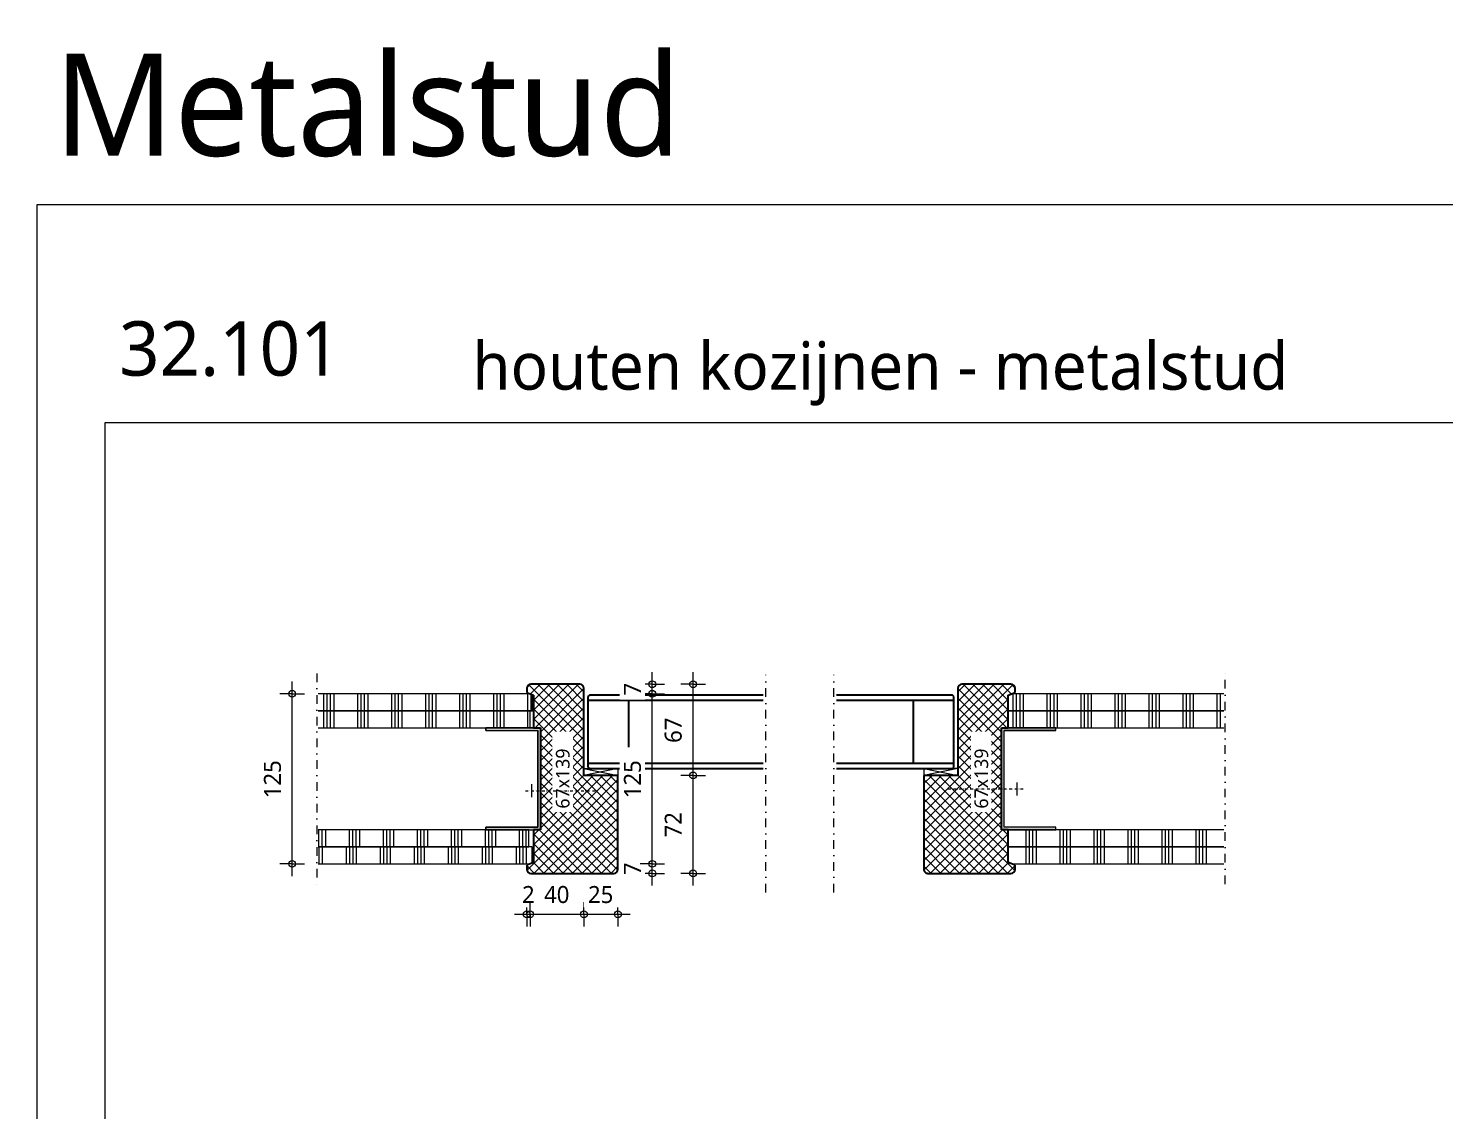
# Model space of a CAD drawing. Header units: millimetres. Extents: x -14863 to -6053, y 1430 to 7872.
# Drawn here: x -14860 to -13819, y 7077 to 7872 of the extents above; entities that cross this region are included whole.
import ezdxf

# ---------------------------------------------------------------- set-up
doc = ezdxf.new("R2010")
doc.units = ezdxf.units.MM
doc.linetypes.add('Dash dot', pattern=[15.875, 6.35, -4.7625, 0, -4.7625])
doc.linetypes.add('Streep-stip _ detail', pattern=[4, 2, -1, 0, -1])
for name, color, linetype, lineweight in [('A-ANNO-DIMS', 211, 'Continuous', 13), ('A-ANNO-DIMS-5', 211, 'Continuous', 13), ('A-ANNO-NOTE', 131, 'Continuous', 18), ('A-DETL', 90, 'Continuous', 18), ('A-DETL-GENF', 92, 'Continuous', 18), ('G-ANNO-TEXT', 231, 'Continuous', 13)]:
    doc.layers.add(name, color=color, linetype=linetype, lineweight=lineweight)
doc.styles.add('Segoe UI', font='segoeui.ttf', dxfattribs={"height": 10})
doc.styles.add('Segoe UI_1', font='segoeui.ttf', dxfattribs={"height": 35})
doc.styles.add('Segoe UI_2', font='segoeui.ttf', dxfattribs={"height": 12.5})
doc.styles.add('Segoe UI_4', font='segoeui.ttf', dxfattribs={"height": 40})
doc.styles.add('Segoe UI_B', font='segoeui.ttf', dxfattribs={"height": 75})
doc.dimstyles.new('2_5_mm', dxfattribs={"dimscale": 304.8, "dimtxt": 13.092049, "dimasz": 0.016404, "dimexe": 0.029528, "dimexo": 0.0625, "dimgap": 0.014764, "dimtad": 1, "dimdec": 0, "dimzin": 0, "dimdsep": 46, "dimtxsty": 'Segoe UI_2', "dimblk1": 'DOTBLANK', "dimblk2": 'DOTBLANK', "dimsah": 1, "dimcen": 0.09, "dimdle": 0.029528, "dimazin": 0, "dimtfac": 1, "dimtdec": 4, "dimtix": 1, "dimtmove": 0, "dimatfit": 3, "dimfxl": 0.029528, "dimfxlon": 1, "dimtvp": 1, "dimtfill": 1, "dimtolj": 1, "dimtzin": 0, "dimarcsym": 2})

# ---------------------------------------------------------------- blocks, each defined once
blk = doc.blocks.new('40  gipsplaat - D12_5-2957412-32_1 Binnenkozijnen - hout')
at = {"layer": 'A-DETL-GENF', "lineweight": 13}
h = blk.add_hatch(dxfattribs=at)
h.set_pattern_fill('FP_9', color=256, style=0, pattern_type=2)
h.set_pattern_definition([(90, (14657.634, -7357.66), (-25, 1e-15), []), (90, (14660.134, -7357.66), (-25, 1e-15), []), (90, (14662.634, -7357.66), (-25, 1e-15), []), (90, (14665.134, -7357.66), (-25, 1e-15), [])])
h.paths.add_polyline_path([(1, 0), (157, 0), (157, 12.5), (1, 12.5)])
at = {"layer": 'A-DETL-GENF'}
for p, q in [((157, 12.5), (1, 12.5)), ((157, 0), (157, 12.5)), ((157, 0), (157, 12.5)), ((1, 0), (124.5, 0)), ((1, 0), (124.5, 0)), ((124.5, 0), (157, 0))]:
    blk.add_line(p, q, dxfattribs=at)
blk = doc.blocks.new('40  gipsplaat - D12_5-2957413-32_1 Binnenkozijnen - hout')
at = {"layer": 'A-DETL-GENF', "lineweight": 13}
h = blk.add_hatch(dxfattribs=at)
h.set_pattern_fill('FP_10', color=256, style=0, pattern_type=2)
h.set_pattern_definition([(90, (14657.634, -7370.16), (-25, 1e-15), []), (90, (14660.134, -7370.16), (-25, 1e-15), []), (90, (14662.634, -7370.16), (-25, 1e-15), []), (90, (14665.134, -7370.16), (-25, 1e-15), [])])
h.paths.add_polyline_path([(154.5, 0), (158.6, 0), (158.6, 11.9), (157, 12.5), (1, 12.5), (1, 0)])
at = {"layer": 'A-DETL-GENF'}
for p, q in [((157, 12.5), (1, 12.5)), ((157, 12.5), (1, 12.5)), ((158.6, 0), (158.6, 11.9)), ((158.6, 0), (158.6, 11.9)), ((1, 0), (158.6, 0)), ((1, 0), (158.6, 0))]:
    blk.add_line(p, q, dxfattribs=at)
blk = doc.blocks.new('40  gipsplaat - D12_5-2957414-32_1 Binnenkozijnen - hout')
at = {"layer": 'A-DETL-GENF', "lineweight": 13}
h = blk.add_hatch(dxfattribs=at)
h.set_pattern_fill('FP_11', color=256, style=0, pattern_type=2)
h.set_pattern_definition([(270, (-14501.512, 7282.66), (25, 1e-15), []), (270, (-14504.012, 7282.66), (25, 1e-15), []), (270, (-14506.512, 7282.66), (25, 1e-15), []), (270, (-14509.012, 7282.66), (25, 1e-15), [])])
h.paths.add_polyline_path([(0, 12.5), (0, 0), (155.1, 0), (155.1, 12.5), (31.6, 12.5)])
at = {"layer": 'A-DETL-GENF'}
for p, q in [((155.1, 12.5), (0, 12.5)), ((0, 12.5), (0, 0)), ((0, 12.5), (0, 0)), ((0, 0), (31.6, 0)), ((31.6, 0), (155.1, 0)), ((31.6, 0), (155.1, 0))]:
    blk.add_line(p, q, dxfattribs=at)
blk = doc.blocks.new('40  gipsplaat - D12_5-2957415-32_1 Binnenkozijnen - hout')
at = {"layer": 'A-DETL-GENF', "lineweight": 13}
h = blk.add_hatch(dxfattribs=at)
h.set_pattern_fill('FP_12', color=256, style=0, pattern_type=2)
h.set_pattern_definition([(270, (-14499.24, 7270.16), (25, 1e-15), []), (270, (-14501.74, 7270.16), (25, 1e-15), []), (270, (-14504.24, 7270.16), (25, 1e-15), []), (270, (-14506.74, 7270.16), (25, 1e-15), [])])
h.paths.add_polyline_path([(3.9, 12.5), (1.4, 12.5), (0, 12), (0, 0), (157.4, 0), (157.4, 12.5)])
at = {"layer": 'A-DETL-GENF'}
for p, q in [((0, 12), (0, 0)), ((0, 12), (0, 0)), ((157.4, 12.5), (1.4, 12.5)), ((157.4, 12.5), (1.4, 12.5)), ((0, 0), (157.4, 0)), ((0, 0), (157.4, 0))]:
    blk.add_line(p, q, dxfattribs=at)
blk = doc.blocks.new('22 verzwaard metalstud profiel - 75 mm-4398024-32_1 Binnenkozijnen - hout')
at = {"layer": 'A-DETL-GENF'}
blk.add_hatch(color=256, dxfattribs=at).paths.add_polyline_path([(-37.5, 5), (-37.5, 1), (-36.5, 0), (36.5, 0), (37.5, 1), (37.5, 40), (35.5, 40), (35.5, 2), (-35.5, 2), (-35.5, 40), (-37.5, 40)])
for p, q in [((-35.5, 40), (-37.5, 40)), ((-37.5, 40), (-37.5, 5)), ((-37.5, 40), (-37.5, 5)), ((-37.5, 40), (-35.5, 40)), ((-35.5, 2), (-35.5, 40)), ((-35.5, 40), (-35.5, 2)), ((37.5, 40), (35.5, 40)), ((35.5, 40), (35.5, 2)), ((35.5, 40), (35.5, 2)), ((35.5, 40), (37.5, 40)), ((37.5, 5), (37.5, 40)), ((37.5, 40), (37.5, 5)), ((-37.5, 1), (-36.5, 0)), ((-37.5, 1), (-36.5, 0)), ((35.5, 2), (-35.5, 2)), ((-35.5, 2), (35.5, 2)), ((36.5, 0), (37.5, 1)), ((37.5, 1), (36.5, 0))]:
    blk.add_line(p, q, dxfattribs=at)
blk = doc.blocks.new('32 houten stijl var I - 67x139 _25sp_-4926331-32_1 Binnenkozijnen - hout')
at = {"layer": 'A-DETL-GENF', "lineweight": 13}
h = blk.add_hatch(dxfattribs=at)
h.set_pattern_fill('FP_13', color=256, style=0, pattern_type=2)
h.set_pattern_definition([(45, (14493.096, -7389.661), (-3.5355339, 3.5355339), []), (135, (14493.096, -7389.661), (-3.5355339, -3.5355339), [])])
h.paths.add_polyline_path([(3, -139), (64, -139), (64.8, -138.9), (65.5, -138.6), (66.1, -138.1), (66.6, -137.5), (66.9, -136.8), (67, -136), (67, -67), (42, -67), (42, -3), (41.9, -2.2), (41.6, -1.5), (41.1, -0.9), (40.5, -0.4), (39.8, -0.1), (39, 0), (3, 0), (2.2, -0.1), (1.5, -0.4), (0.9, -0.9), (0.4, -1.5), (0.1, -2.2), (0, -3), (0, -6), (5, -8), (5, -32), (10, -32), (10, -107), (5, -107), (5, -131), (0, -133), (0, -136), (0.1, -136.8), (0.4, -137.5), (0.9, -138.1), (1.5, -138.6), (2.2, -138.9)])
at = {"layer": 'A-DETL-GENF', "lineweight": 25}
for p, q in [((39, 0), (3, 0)), ((0, -3), (0, -6)), ((0, -6), (5, -8)), ((5, -8), (5, -32)), ((42, -67), (42, -3)), ((5, -32), (10, -32)), ((10, -32), (10, -107)), ((67, -67), (42, -67)), ((67, -136), (67, -67)), ((10, -107), (5, -107)), ((5, -107), (5, -131)), ((5, -131), (0, -133)), ((0, -133), (0, -136)), ((3, -139), (64, -139))]:
    blk.add_line(p, q, dxfattribs=at)
for centre, start, end in [((3, -3), 90, 180), ((39, -3), 0, 90), ((3, -136), 180, 270), ((64, -136), 270, 0)]:
    blk.add_arc(centre, 3, start, end, dxfattribs=at)
blk = doc.blocks.new('40  gipsplaat - D12_5-2957416-32_1 Binnenkozijnen - hout')
at = {"layer": 'A-DETL-GENF', "lineweight": 13}
h = blk.add_hatch(dxfattribs=at)
h.set_pattern_fill('FP_14', color=256, style=0, pattern_type=2)
h.set_pattern_definition([(270, (-13989.558, 7357.66), (25, 1e-15), []), (270, (-13992.058, 7357.66), (25, 1e-15), []), (270, (-13994.558, 7357.66), (25, 1e-15), []), (270, (-13997.058, 7357.66), (25, 1e-15), [])])
h.paths.add_polyline_path([(1, 0), (1, -12.5), (159.5, -12.5), (159.5, 0), (124.5, 0)])
at = {"layer": 'A-DETL-GENF'}
for p, q in [((124.5, 0), (1, 0)), ((124.5, 0), (1, 0)), ((159.5, 0), (124.5, 0)), ((159.5, -12.5), (159.5, 0)), ((159.5, -12.5), (159.5, 0)), ((1, -12.5), (159.5, -12.5))]:
    blk.add_line(p, q, dxfattribs=at)
blk = doc.blocks.new('40  gipsplaat - D12_5-V4-32_1 Binnenkozijnen - hout')
at = {"layer": 'A-DETL-GENF', "lineweight": 13}
h = blk.add_hatch(dxfattribs=at)
h.set_pattern_fill('FP_15', color=256, style=0, pattern_type=2)
h.set_pattern_definition([(270, (-13989.558, 7370.16), (25, 1e-15), []), (270, (-13992.058, 7370.16), (25, 1e-15), []), (270, (-13994.558, 7370.16), (25, 1e-15), []), (270, (-13997.058, 7370.16), (25, 1e-15), [])])
h.paths.add_polyline_path([(154.5, 0), (1, 0), (1, -12.5), (157, -12.5), (159.5, -11.5), (159.5, 0), (157.5, 0)])
at = {"layer": 'A-DETL-GENF'}
for p, q in [((159.5, 0), (1, 0)), ((159.5, 0), (1, 0)), ((159.5, -11.5), (159.5, 0)), ((1, -12.5), (157, -12.5)), ((1, -12.5), (157, -12.5))]:
    blk.add_line(p, q, dxfattribs=at)
blk = doc.blocks.new('40  gipsplaat - D12_5-V5-32_1 Binnenkozijnen - hout')
at = {"layer": 'A-DETL-GENF', "lineweight": 13}
h = blk.add_hatch(dxfattribs=at)
h.set_pattern_fill('FP_16', color=256, style=0, pattern_type=2)
h.set_pattern_definition([(90, (14149.096, -7282.66), (-25, 1e-15), []), (90, (14151.596, -7282.66), (-25, 1e-15), []), (90, (14154.096, -7282.66), (-25, 1e-15), []), (90, (14156.596, -7282.66), (-25, 1e-15), [])])
h.paths.add_polyline_path([(158.5, -12.5), (158.5, 0), (0, 0), (0, -12.5), (35, -12.5)])
at = {"layer": 'A-DETL-GENF'}
for p, q in [((35, 0), (0, 0)), ((0, 0), (0, -12.5)), ((0, 0), (0, -12.5)), ((158.5, 0), (35, 0)), ((158.5, 0), (35, 0)), ((0, -12.5), (158.5, -12.5))]:
    blk.add_line(p, q, dxfattribs=at)
blk = doc.blocks.new('40  gipsplaat - D12_5-V6-32_1 Binnenkozijnen - hout')
at = {"layer": 'A-DETL-GENF', "lineweight": 13}
h = blk.add_hatch(dxfattribs=at)
h.set_pattern_fill('FP_17', color=256, style=0, pattern_type=2)
h.set_pattern_definition([(90, (14149.096, -7270.16), (-25, 1e-15), []), (90, (14151.596, -7270.16), (-25, 1e-15), []), (90, (14154.096, -7270.16), (-25, 1e-15), []), (90, (14156.596, -7270.16), (-25, 1e-15), [])])
h.paths.add_polyline_path([(158.5, -12.5), (158.5, 0), (0, 0), (0, -11.5), (2.5, -12.5), (5, -12.5)])
at = {"layer": 'A-DETL-GENF'}
for p, q in [((158.5, 0), (0, 0)), ((0, 0), (0, -11.5)), ((158.5, 0), (0, 0)), ((2.5, -12.5), (158.5, -12.5)), ((2.5, -12.5), (158.5, -12.5))]:
    blk.add_line(p, q, dxfattribs=at)
blk = doc.blocks.new('22 verzwaard metalstud profiel - 75 mm-2059195-32_1 Binnenkozijnen - hout')
at = {"layer": 'A-DETL-GENF'}
blk.add_hatch(color=256, dxfattribs=at).paths.add_polyline_path([(-37.5, -40), (-35.5, -40), (-35.5, -2), (35.5, -2), (35.5, -40), (37.5, -40), (37.5, -1), (36.5, 0), (-36.5, 0), (-37.5, -1), (-37.5, -5)])
for p, q in [((-36.5, 0), (-37.5, -1)), ((-37.5, -1), (-36.5, 0)), ((37.5, -1), (36.5, 0)), ((-37.5, -5), (-37.5, -40)), ((-37.5, -40), (-37.5, -5)), ((-35.5, -2), (35.5, -2)), ((-35.5, -40), (-35.5, -2)), ((-35.5, -40), (-35.5, -2)), ((-35.5, -2), (35.5, -2)), ((35.5, -2), (35.5, -40)), ((35.5, -40), (35.5, -2)), ((37.5, -1), (36.5, 0)), ((37.5, -40), (37.5, -5)), ((37.5, -40), (37.5, -5)), ((-37.5, -40), (-35.5, -40)), ((-37.5, -40), (-35.5, -40)), ((35.5, -40), (37.5, -40)), ((35.5, -40), (37.5, -40))]:
    blk.add_line(p, q, dxfattribs=at)
blk = doc.blocks.new('32 houten stijl var I - 67x139 _25sp_-1428636-32_1 Binnenkozijnen - hout')
at = {"layer": 'A-DETL-GENF', "lineweight": 13}
h = blk.add_hatch(dxfattribs=at)
h.set_pattern_fill('FP_18', color=256, style=0, pattern_type=2)
h.set_pattern_definition([(225, (-14134.096, 7389.661), (3.5355339, -3.5355339), []), (315, (-14134.096, 7389.661), (3.5355339, 3.5355339), [])])
h.paths.add_polyline_path([(64, 139), (3, 139), (2.2, 138.9), (1.5, 138.6), (0.9, 138.1), (0.4, 137.5), (0.1, 136.8), (0, 136), (0, 133), (5, 131), (5, 107), (10, 107), (10, 32), (5, 32), (5, 8), (0, 6), (0, 3), (0.1, 2.2), (0.4, 1.5), (0.9, 0.9), (1.5, 0.4), (2.2, 0.1), (3, 0), (39, 0), (39.8, 0.1), (40.5, 0.4), (41.1, 0.9), (41.6, 1.5), (41.9, 2.2), (42, 3), (42, 67), (67, 67), (67, 136), (66.9, 136.8), (66.6, 137.5), (66.1, 138.1), (65.5, 138.6), (64.8, 138.9)])
at = {"layer": 'A-DETL-GENF', "lineweight": 25}
for p, q in [((0, 136), (0, 133)), ((64, 139), (3, 139)), ((67, 67), (67, 136)), ((0, 133), (5, 131)), ((5, 131), (5, 107)), ((5, 107), (10, 107)), ((10, 107), (10, 32)), ((42, 3), (42, 67)), ((42, 67), (67, 67)), ((10, 32), (5, 32)), ((5, 32), (5, 8)), ((5, 8), (0, 6)), ((0, 6), (0, 3)), ((3, 0), (39, 0))]:
    blk.add_line(p, q, dxfattribs=at)
for centre, start, end in [((3, 136), 90, 180), ((64, 136), 360, 90), ((3, 3), 180, 270), ((39, 3), 270, 360)]:
    blk.add_arc(centre, 3, start, end, dxfattribs=at)
blk = doc.blocks.new('32 binnendeur-horizontaal - D 54 _sp25_-2392884-32_1 Binnenkozijnen - hout')
at = {"layer": 'A-DETL-GENF', "lineweight": 25}
for p, q in [((-952.3, 1052.5), (-953.3, 1051.5)), ((-953.3, 1051.5), (-953.3, 1048.5)), ((-824.5, 1052.5), (-952.3, 1052.5)), ((-685.3, 1052.5), (-770.5, 1052.5)), ((-684.3, 1051.5), (-685.3, 1052.5)), ((-684.3, 1048.5), (-684.3, 1051.5)), ((-923.3, 1048.5), (-953.3, 1048.5)), ((-953.3, 1048.5), (-953.3, 1002.5)), ((-824.5, 1048.5), (-953.3, 1048.5)), ((-923.3, 1002.5), (-923.3, 1048.5)), ((-684.3, 1048.5), (-770.5, 1048.5)), ((-714.3, 1048.5), (-714.3, 1002.5)), ((-684.3, 1048.5), (-714.3, 1048.5)), ((-684.3, 1002.5), (-684.3, 1048.5)), ((-953.3, 1002.5), (-953.3, 999.5)), ((-953.3, 1002.5), (-923.3, 1002.5)), ((-953.3, 1002.5), (-824.5, 1002.5)), ((-953.3, 999.5), (-952.3, 998.5)), ((-770.5, 1002.5), (-684.3, 1002.5)), ((-714.3, 1002.5), (-684.3, 1002.5)), ((-685.3, 998.5), (-684.3, 999.5)), ((-684.3, 999.5), (-684.3, 1002.5)), ((-952.3, 998.5), (-824.5, 998.5)), ((-770.5, 998.5), (-685.3, 998.5))]:
    blk.add_line(p, q, dxfattribs=at)
at = {"layer": 'A-DETL-GENF'}
for p, q in [((-956.3, 998.5), (-931.3, 998.5)), ((-956.3, 993.5), (-956.3, 998.5)), ((-956.3, 998.5), (-931.3, 993.5)), ((-931.3, 998.5), (-956.3, 993.5)), ((-931.3, 993.5), (-956.3, 993.5)), ((-931.3, 998.5), (-931.3, 993.5)), ((-706.3, 998.5), (-706.3, 993.5)), ((-681.3, 998.5), (-706.3, 998.5)), ((-681.3, 998.5), (-706.3, 993.5)), ((-706.3, 998.5), (-681.3, 993.5)), ((-706.3, 993.5), (-681.3, 993.5)), ((-681.3, 993.5), (-681.3, 998.5))]:
    blk.add_line(p, q, dxfattribs=at)
blk = doc.blocks.new('00 Afbreeklijn 0 s l - Type 1-2130516-32_1 Binnenkozijnen - hout')
at = {"layer": 'A-DETL-GENF', "linetype": 'Dash dot'}
blk.add_line((140, 0), (-15, 0), dxfattribs=at)
blk = doc.blocks.new('00 schroef-lijn s l - 00 g schroef-lijn s l-2298193-32_1 Binnenkozijnen - hout')
at = {"layer": 'A-DETL-GENF', "linetype": 'Streep-stip _ detail', "lineweight": 13}
blk.add_line((-6, 0), (45.4, 0), dxfattribs=at)
at = {"layer": 'A-DETL-GENF'}
blk.add_line((-1.5, 4.8), (-1.5, -4.8), dxfattribs=at)
blk = doc.blocks.new('00 schroef-lijn s l - 00 g schroef-lijn s l-2298194-32_1 Binnenkozijnen - hout')
at = {"layer": 'A-DETL-GENF', "linetype": 'Streep-stip _ detail', "lineweight": 13}
blk.add_line((-6, 0), (50, 0), dxfattribs=at)
at = {"layer": 'A-DETL-GENF'}
blk.add_line((-1.5, 4.8), (-1.5, -4.8), dxfattribs=at)
blk = doc.blocks.new('00 afbreeklijn 2 s l - breed 50-2322821-32_1 Binnenkozijnen - hout')
at = {"layer": 'A-DETL-GENF', "linetype": 'Dash dot'}
for p, q in [((145, 0), (-15, 0)), ((145, -50), (-15, -50))]:
    blk.add_line(p, q, dxfattribs=at)
blk = doc.blocks.new('DIMBLOCK1-32_1 Binnenkozijnen - hout')
at = {"layer": 'A-ANNO-DIMS-5'}
for p, q in [((-14665.6, 7248.7), (-14665.6, 7391.7)), ((-14665.6, 7382.7), (-14674.6, 7382.7)), ((-14665.6, 7382.7), (-14656.6, 7382.7)), ((-14665.6, 7257.7), (-14674.6, 7257.7)), ((-14665.6, 7257.7), (-14656.6, 7257.7))]:
    blk.add_line(p, q, dxfattribs=at)
for centre in [(-14665.6, 7382.7), (-14665.6, 7257.7)]:
    blk.add_circle(centre, 2.5, dxfattribs=at)
at = {"layer": 'A-ANNO-DIMS-5', "color": 0, "insert": (-14686.4, 7305.9), "char_height": 12.5, "width": 34.277, "attachment_point": 1, "rotation": 90, "line_spacing_factor": 1.142579, "style": 'Segoe UI_2', "bg_fill": 3, "box_fill_scale": 1.25, "bg_fill_color": 9, "bg_fill_true_color": 13158600, "bg_fill_transparency": 0}
blk.add_mtext('125', dxfattribs=at)
blk = doc.blocks.new('_DotBlank')
at = {"color": 0, "linetype": 'ByBlock', "lineweight": -2}
blk.add_line((-0.5, 0), (-1, 0), dxfattribs=at)
blk.add_circle((0, 0), 0.5, dxfattribs=at)
blk = doc.blocks.new('DIMBLOCK2-32_1 Binnenkozijnen - hout')
at = {"layer": 'A-ANNO-DIMS-5'}
for p, q in [((-14493.1, 7220.6), (-14493.1, 7229.6)), ((-14490.6, 7220.6), (-14490.6, 7229.6)), ((-14502.1, 7220.6), (-14490.6, 7220.6)), ((-14493.1, 7220.6), (-14493.1, 7211.6)), ((-14490.6, 7220.6), (-14490.6, 7211.6))]:
    blk.add_line(p, q, dxfattribs=at)
for centre in [(-14493.1, 7220.6), (-14490.6, 7220.6)]:
    blk.add_circle(centre, 2.5, dxfattribs=at)
at = {"layer": 'A-ANNO-DIMS-5', "color": 0, "insert": (-14496.6, 7241.4), "char_height": 12.5, "width": 11.426, "attachment_point": 1, "line_spacing_factor": 1.142579, "style": 'Segoe UI_2', "bg_fill": 3, "box_fill_scale": 1.25, "bg_fill_color": 9, "bg_fill_true_color": 13158600, "bg_fill_transparency": 0}
blk.add_mtext('2', dxfattribs=at)
blk = doc.blocks.new('DIMBLOCK3-32_1 Binnenkozijnen - hout')
at = {"layer": 'A-ANNO-DIMS-5'}
for p, q in [((-14490.6, 7220.6), (-14490.6, 7229.6)), ((-14451.1, 7220.6), (-14451.1, 7229.6)), ((-14490.6, 7220.6), (-14451.1, 7220.6)), ((-14490.6, 7220.6), (-14490.6, 7211.6)), ((-14451.1, 7220.6), (-14451.1, 7211.6))]:
    blk.add_line(p, q, dxfattribs=at)
for centre in [(-14490.6, 7220.6), (-14451.1, 7220.6)]:
    blk.add_circle(centre, 2.5, dxfattribs=at)
at = {"layer": 'A-ANNO-DIMS-5', "color": 0, "insert": (-14480.4, 7241.4), "char_height": 12.5, "width": 22.852, "attachment_point": 1, "line_spacing_factor": 1.142579, "style": 'Segoe UI_2', "bg_fill": 3, "box_fill_scale": 1.25, "bg_fill_color": 9, "bg_fill_true_color": 13158600, "bg_fill_transparency": 0}
blk.add_mtext('40', dxfattribs=at)
blk = doc.blocks.new('DIMBLOCK4-32_1 Binnenkozijnen - hout')
at = {"layer": 'A-ANNO-DIMS-5'}
for p, q in [((-14451.1, 7220.6), (-14451.1, 7229.6)), ((-14426.1, 7220.6), (-14426.1, 7229.6)), ((-14451.1, 7220.6), (-14417.1, 7220.6)), ((-14451.1, 7220.6), (-14451.1, 7211.6)), ((-14426.1, 7220.6), (-14426.1, 7211.6))]:
    blk.add_line(p, q, dxfattribs=at)
for centre in [(-14451.1, 7220.6), (-14426.1, 7220.6)]:
    blk.add_circle(centre, 2.5, dxfattribs=at)
at = {"layer": 'A-ANNO-DIMS-5', "color": 0, "insert": (-14448.1, 7241.4), "char_height": 12.5, "width": 22.852, "attachment_point": 1, "line_spacing_factor": 1.142579, "style": 'Segoe UI_2', "bg_fill": 3, "box_fill_scale": 1.25, "bg_fill_color": 9, "bg_fill_true_color": 13158600, "bg_fill_transparency": 0}
blk.add_mtext('25', dxfattribs=at)
blk = doc.blocks.new('DIMBLOCK5-32_1 Binnenkozijnen - hout')
at = {"layer": 'A-ANNO-DIMS-5'}
for p, q in [((-14400.8, 7257.7), (-14409.8, 7257.7)), ((-14400.8, 7241.7), (-14400.8, 7257.7)), ((-14400.8, 7257.7), (-14391.8, 7257.7)), ((-14400.8, 7250.7), (-14409.8, 7250.7)), ((-14400.8, 7250.7), (-14391.8, 7250.7))]:
    blk.add_line(p, q, dxfattribs=at)
for centre in [(-14400.8, 7257.7), (-14400.8, 7250.7)]:
    blk.add_circle(centre, 2.5, dxfattribs=at)
at = {"layer": 'A-ANNO-DIMS-5', "color": 0, "insert": (-14421.7, 7249.4), "char_height": 12.5, "width": 11.426, "attachment_point": 1, "rotation": 90, "line_spacing_factor": 1.142579, "style": 'Segoe UI_2', "bg_fill": 3, "box_fill_scale": 1.25, "bg_fill_color": 9, "bg_fill_true_color": 13158600, "bg_fill_transparency": 0}
blk.add_mtext('7', dxfattribs=at)
blk = doc.blocks.new('DIMBLOCK6-32_1 Binnenkozijnen - hout')
at = {"layer": 'A-ANNO-DIMS-5'}
for p, q in [((-14400.8, 7382.7), (-14409.8, 7382.7)), ((-14400.8, 7257.7), (-14400.8, 7382.7)), ((-14400.8, 7382.7), (-14391.8, 7382.7)), ((-14400.8, 7257.7), (-14409.8, 7257.7)), ((-14400.8, 7257.7), (-14391.8, 7257.7))]:
    blk.add_line(p, q, dxfattribs=at)
for centre in [(-14400.8, 7382.7), (-14400.8, 7257.7)]:
    blk.add_circle(centre, 2.5, dxfattribs=at)
at = {"layer": 'A-ANNO-DIMS-5', "color": 0, "insert": (-14421.7, 7305.9), "char_height": 12.5, "width": 34.277, "attachment_point": 1, "rotation": 90, "line_spacing_factor": 1.142579, "style": 'Segoe UI_2', "bg_fill": 3, "box_fill_scale": 1.25, "bg_fill_color": 9, "bg_fill_true_color": 13158600, "bg_fill_transparency": 0}
blk.add_mtext('125', dxfattribs=at)
blk = doc.blocks.new('DIMBLOCK7-32_1 Binnenkozijnen - hout')
at = {"layer": 'A-ANNO-DIMS-5'}
for p, q in [((-14400.8, 7389.7), (-14409.8, 7389.7)), ((-14400.8, 7382.7), (-14400.8, 7398.7)), ((-14400.8, 7389.7), (-14391.8, 7389.7)), ((-14400.8, 7382.7), (-14409.8, 7382.7)), ((-14400.8, 7382.7), (-14391.8, 7382.7))]:
    blk.add_line(p, q, dxfattribs=at)
for centre in [(-14400.8, 7389.7), (-14400.8, 7382.7)]:
    blk.add_circle(centre, 2.5, dxfattribs=at)
at = {"layer": 'A-ANNO-DIMS-5', "color": 0, "insert": (-14421.7, 7381.4), "char_height": 12.5, "width": 11.426, "attachment_point": 1, "rotation": 90, "line_spacing_factor": 1.142579, "style": 'Segoe UI_2', "bg_fill": 3, "box_fill_scale": 1.25, "bg_fill_color": 9, "bg_fill_true_color": 13158600, "bg_fill_transparency": 0}
blk.add_mtext('7', dxfattribs=at)
blk = doc.blocks.new('DIMBLOCK8-32_1 Binnenkozijnen - hout')
at = {"layer": 'A-ANNO-DIMS-5'}
for p, q in [((-14370.8, 7322.7), (-14379.8, 7322.7)), ((-14370.8, 7241.7), (-14370.8, 7322.7)), ((-14370.8, 7322.7), (-14361.8, 7322.7)), ((-14370.8, 7250.7), (-14379.8, 7250.7)), ((-14370.8, 7250.7), (-14361.8, 7250.7))]:
    blk.add_line(p, q, dxfattribs=at)
for centre in [(-14370.8, 7322.7), (-14370.8, 7250.7)]:
    blk.add_circle(centre, 2.5, dxfattribs=at)
at = {"layer": 'A-ANNO-DIMS-5', "color": 0, "insert": (-14391.7, 7277.1), "char_height": 12.5, "width": 22.852, "attachment_point": 1, "rotation": 90, "line_spacing_factor": 1.142579, "style": 'Segoe UI_2', "bg_fill": 3, "box_fill_scale": 1.25, "bg_fill_color": 9, "bg_fill_true_color": 13158600, "bg_fill_transparency": 0}
blk.add_mtext('72', dxfattribs=at)
blk = doc.blocks.new('DIMBLOCK9-32_1 Binnenkozijnen - hout')
at = {"layer": 'A-ANNO-DIMS-5'}
for p, q in [((-14370.8, 7389.7), (-14379.8, 7389.7)), ((-14370.8, 7322.7), (-14370.8, 7398.7)), ((-14370.8, 7389.7), (-14361.8, 7389.7)), ((-14370.8, 7322.7), (-14379.8, 7322.7)), ((-14370.8, 7322.7), (-14361.8, 7322.7))]:
    blk.add_line(p, q, dxfattribs=at)
for centre in [(-14370.8, 7389.7), (-14370.8, 7322.7)]:
    blk.add_circle(centre, 2.5, dxfattribs=at)
at = {"layer": 'A-ANNO-DIMS-5', "color": 0, "insert": (-14391.7, 7346.6), "char_height": 12.5, "width": 22.852, "attachment_point": 1, "rotation": 90, "line_spacing_factor": 1.142579, "style": 'Segoe UI_2', "bg_fill": 3, "box_fill_scale": 1.25, "bg_fill_color": 9, "bg_fill_true_color": 13158600, "bg_fill_transparency": 0}
blk.add_mtext('67', dxfattribs=at)

msp = doc.modelspace()

# ---------------------------------------------------------------- linework, layer by layer
at = {"layer": 'A-DETL'}
for p, q in [((-14853.2, 7742.2), (-10653.2, 7742.2)), ((-14853.2, 4772.2), (-14853.2, 7742.2)), ((-14803.2, 6307.2), (-14803.2, 7582.2)), ((-14803.2, 7582.2), (-12803.2, 7582.2))]:
    msp.add_line(p, q, dxfattribs=at)

# ---------------------------------------------------------------- block references
at = {"layer": 'A-DETL-GENF', "linetype": 'Dash dot'}
for name, p, rotation in [('00 Afbreeklijn 0 s l - Type 1-2130516-32_1 Binnenkozijnen - hout', (-14647.6, 7257.7), 90), ('00 afbreeklijn 2 s l - breed 50-2322821-32_1 Binnenkozijnen - hout', (-14267.3, 7381.7), 270), ('00 Afbreeklijn 0 s l - Type 1-2130516-32_1 Binnenkozijnen - hout', (-13979.6, 7382.7), 270)]:
    msp.add_blockref(name, p, dxfattribs=dict(at, rotation=rotation))
at = {"layer": 'A-DETL-GENF', "lineweight": 25}
msp.add_blockref('32 houten stijl var I - 67x139 _25sp_-4926331-32_1 Binnenkozijnen - hout', (-14493.1, 7389.7), dxfattribs=at)
at = {"layer": 'A-DETL-GENF', "lineweight": 25, "rotation": 180}
msp.add_blockref('32 houten stijl var I - 67x139 _25sp_-1428636-32_1 Binnenkozijnen - hout', (-14134.1, 7389.7), dxfattribs=at)
at = {"layer": 'A-DETL-GENF'}
for name, p in [('40  gipsplaat - D12_5-2957413-32_1 Binnenkozijnen - hout', (-14647.6, 7370.2)), ('32 binnendeur-horizontaal - D 54 _sp25_-2392884-32_1 Binnenkozijnen - hout', (-13494.8, 6329.2)), ('40  gipsplaat - D12_5-2957412-32_1 Binnenkozijnen - hout', (-14647.6, 7357.7)), ('40  gipsplaat - D12_5-V5-32_1 Binnenkozijnen - hout', (-14139.1, 7282.7)), ('40  gipsplaat - D12_5-V6-32_1 Binnenkozijnen - hout', (-14139.1, 7270.2))]:
    msp.add_blockref(name, p, dxfattribs=at)
for name, p, rotation in [('40  gipsplaat - D12_5-V4-32_1 Binnenkozijnen - hout', (-13979.6, 7370.2), 180), ('40  gipsplaat - D12_5-2957416-32_1 Binnenkozijnen - hout', (-13979.6, 7357.7), 180), ('22 verzwaard metalstud profiel - 75 mm-4398024-32_1 Binnenkozijnen - hout', (-14483.1, 7320.2), 90.00000000000003), ('22 verzwaard metalstud profiel - 75 mm-2059195-32_1 Binnenkozijnen - hout', (-14144.1, 7320.2), 89.99999999999999), ('40  gipsplaat - D12_5-2957414-32_1 Binnenkozijnen - hout', (-14491.5, 7282.7), 180), ('40  gipsplaat - D12_5-2957415-32_1 Binnenkozijnen - hout', (-14489.2, 7270.2), 180)]:
    msp.add_blockref(name, p, dxfattribs=dict(at, rotation=rotation))

# ---------------------------------------------------------------- texts
at = {"layer": 'G-ANNO-TEXT', "color": 7, "insert": (-14840.9, 7853.1), "char_height": 75, "width": 620.105, "attachment_point": 1, "style": 'Segoe UI_B', "bg_fill": 3, "box_fill_scale": 1.25, "bg_fill_color": 9, "bg_fill_true_color": 13158600, "bg_fill_transparency": 0}
msp.add_mtext('Metalstud', dxfattribs=at)
at = {"layer": 'G-ANNO-TEXT', "color": 7, "attachment_point": 1}
for s, insert, char_height, width, style in [('32.101', (-14792.9, 7656.5), 40, 201.624, 'Segoe UI_4'), ('houten kozijnen - metalstud', (-14533.2, 7641.2), 35, 758.396, 'Segoe UI_1')]:
    msp.add_mtext(s, dxfattribs=dict(at, insert=insert, char_height=char_height, width=width, style=style))

# ---------------------------------------------------------------- dimensions: what is measured, and where the dimension line sits
at = {"layer": 'A-ANNO-DIMS'}
dim = msp.add_linear_dim(base=(-14665.6, 7382.7), p1=(-14656.6, 7257.7), p2=(-14656.6, 7382.7), angle=90, dimstyle='2_5_mm', override={"dimpost": '<>', "dimfxl": 125}, dxfattribs=at)
dim.commit()
dim.dimension.update_dxf_attribs({"geometry": 'DIMBLOCK1-32_1 Binnenkozijnen - hout', "text_midpoint": (-14676.6, 7320.2)})
dim = msp.add_linear_dim(base=(-14490.604, 7220.616), p1=(-14493.0963, 7229.616), p2=(-14490.604, 7229.616), dimstyle='2_5_mm', override={"dimpost": '<>', "dimfxl": 2.492254}, dxfattribs=at)
dim.commit()
dim.dimension.update_dxf_attribs({"geometry": 'DIMBLOCK2-32_1 Binnenkozijnen - hout', "text_midpoint": (-14491.8502, 7231.4706)})

# ---------------------------------------------------------------- next in the draw order: texts
at = {"layer": 'A-ANNO-NOTE', "lineweight": 13, "char_height": 10, "width": 54.114, "attachment_point": 1, "rotation": 90, "style": 'Segoe UI', "bg_fill": 3, "box_fill_scale": 1.25, "bg_fill_color": 9, "bg_fill_true_color": 13158600, "bg_fill_transparency": 0}
for insert in [(-14471.7, 7298.3), (-14163.9, 7298.3)]:
    msp.add_mtext('67x139', dxfattribs=dict(at, insert=insert))

# ---------------------------------------------------------------- next in the draw order: dimensions: what is measured, and where the dimension line sits
at = {"layer": 'A-ANNO-DIMS'}
dim = msp.add_linear_dim(base=(-14451.0963, 7220.616), p1=(-14490.604, 7229.616), p2=(-14451.0963, 7229.616), dimstyle='2_5_mm', override={"dimpost": '<>', "dimfxl": 39.507746}, dxfattribs=at)
dim.commit()
dim.dimension.update_dxf_attribs({"geometry": 'DIMBLOCK3-32_1 Binnenkozijnen - hout', "text_midpoint": (-14470.8502, 7231.5795)})

# ---------------------------------------------------------------- next in the draw order: block references
at = {"layer": 'A-DETL-GENF', "rotation": 180}
msp.add_blockref('00 schroef-lijn s l - 00 g schroef-lijn s l-2298194-32_1 Binnenkozijnen - hout', (-14134.1, 7312.7), dxfattribs=at)
at = {"layer": 'A-DETL-GENF'}
msp.add_blockref('00 schroef-lijn s l - 00 g schroef-lijn s l-2298193-32_1 Binnenkozijnen - hout', (-14488.1, 7311.4), dxfattribs=at)

# ---------------------------------------------------------------- next in the draw order: dimensions: what is measured, and where the dimension line sits
at = {"layer": 'A-ANNO-DIMS'}
dim = msp.add_linear_dim(base=(-14426.1, 7220.6), p1=(-14451.1, 7229.6), p2=(-14426.1, 7229.6), dimstyle='2_5_mm', override={"dimpost": '<>', "dimfxl": 25}, dxfattribs=at)
dim.commit()
dim.dimension.update_dxf_attribs({"geometry": 'DIMBLOCK4-32_1 Binnenkozijnen - hout', "text_midpoint": (-14438.6, 7231.6)})

# ---------------------------------------------------------------- next in the draw order: dimensions: what is measured, and where the dimension line sits
dim = msp.add_linear_dim(base=(-14400.8, 7257.7), p1=(-14409.8, 7250.7), p2=(-14409.8, 7257.7), angle=90, dimstyle='2_5_mm', override={"dimpost": '<>', "dimfxl": 7}, dxfattribs=at)
dim.commit()
dim.dimension.update_dxf_attribs({"geometry": 'DIMBLOCK5-32_1 Binnenkozijnen - hout', "text_midpoint": (-14411.6, 7254.2)})

# ---------------------------------------------------------------- next in the draw order: dimensions: what is measured, and where the dimension line sits
dim = msp.add_linear_dim(base=(-14400.8, 7382.7), p1=(-14409.8, 7257.7), p2=(-14409.8, 7382.7), angle=90, dimstyle='2_5_mm', override={"dimpost": '<>', "dimfxl": 125}, dxfattribs=at)
dim.commit()
dim.dimension.update_dxf_attribs({"geometry": 'DIMBLOCK6-32_1 Binnenkozijnen - hout', "text_midpoint": (-14411.8, 7320.2)})

# ---------------------------------------------------------------- next in the draw order: dimensions: what is measured, and where the dimension line sits
for base, p1, p2, override, picture, middle in [((-14400.8, 7389.7), (-14409.8, 7382.7), (-14409.8, 7389.7), {"dimpost": '<>', "dimfxl": 7}, 'DIMBLOCK7-32_1 Binnenkozijnen - hout', (-14411.6, 7386.2)), ((-14370.8, 7322.7), (-14379.8, 7250.7), (-14379.8, 7322.7), {"dimpost": '<>', "dimfxl": 72}, 'DIMBLOCK8-32_1 Binnenkozijnen - hout', (-14381.7, 7286.7))]:
    dim = msp.add_linear_dim(base=base, p1=p1, p2=p2, angle=90, dimstyle='2_5_mm', override=override, dxfattribs=at)
    dim.commit()
    dim.dimension.update_dxf_attribs({"geometry": picture, "text_midpoint": middle})

# ---------------------------------------------------------------- next in the draw order: dimensions: what is measured, and where the dimension line sits
dim = msp.add_linear_dim(base=(-14370.8, 7389.7), p1=(-14379.8, 7322.7), p2=(-14379.8, 7389.7), angle=90, dimstyle='2_5_mm', override={"dimpost": '<>', "dimfxl": 67}, dxfattribs=at)
dim.commit()
dim.dimension.update_dxf_attribs({"geometry": 'DIMBLOCK9-32_1 Binnenkozijnen - hout', "text_midpoint": (-14381.8, 7356.2)})

doc.saveas('drawing.dxf')
